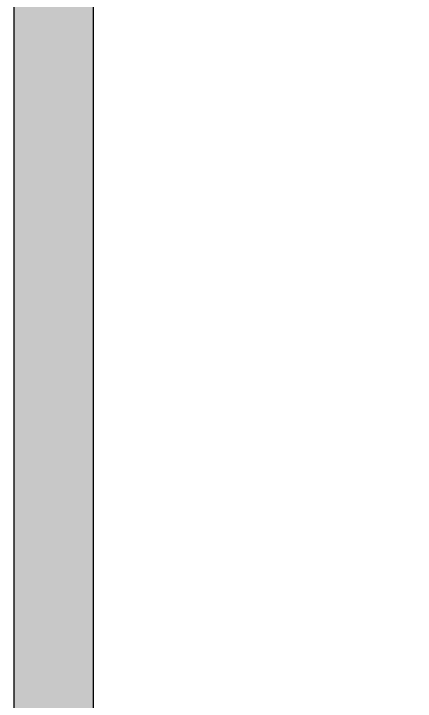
# Model space of a CAD drawing. Header units: metres. Extents: x 183920 to 188551, y 20757 to 23715.
# Drawn here: x 184171.9 to 184222.3, y 20920.4 to 21006.8 of the extents above; entities that cross this region are included whole.
import ezdxf

# ---------------------------------------------------------------- set-up
doc = ezdxf.new("R2010")
doc.units = ezdxf.units.M
doc.linetypes.add('Light Grey Page Line', pattern=[0])
doc.linetypes.add('Page Lines', pattern=[0])
doc.layers.add('Imported blocks_1', color=7, linetype='Continuous', true_color=0xc57dd9)
doc.layers.add('Title blocks & Legend', color=7, linetype='Continuous', true_color=0xf890f8)

# ---------------------------------------------------------------- blocks, each defined once
blk = doc.blocks.new('A3  Title block minimal vertical')
at = {"layer": 'Imported blocks_1', "transparency": 33554483}
blk.add_hatch(color=256, dxfattribs=at).paths.add_polyline_path([(-0.209931, -0.148302), (-0.200532, -0.139056), (-0.200532, 0.13995), (0.155061, 0.13995), (0.155061, -0.139056), (-0.200532, -0.139056), (-0.209931, -0.148302), (0.209931, -0.148302), (0.209931, 0.148302), (-0.209931, 0.148302), (-0.209931, -0.148302)], flags=0)
at = {"layer": 'Imported blocks_1', "linetype": 'Page Lines'}
blk.add_lwpolyline([(-0.209931, -0.148302), (0.209931, -0.148302), (0.209931, 0.148302), (-0.209931, 0.148302), (-0.209931, -0.148302)], close=True, dxfattribs=at)
at = {"layer": 'Imported blocks_1', "linetype": 'Light Grey Page Line'}
blk.add_lwpolyline([(-0.200532, -0.139056), (0.201692, -0.139056), (0.201692, 0.13995), (-0.200532, 0.13995), (-0.200532, -0.139056)], close=True, dxfattribs=at)

msp = doc.modelspace()

# ---------------------------------------------------------------- block references
at = {"layer": 'Title blocks & Legend', "xscale": 1061.084303660721, "yscale": 1062.975773071686}
msp.add_blockref('A3  Title block minimal vertical', (184394.627, 20914.719), dxfattribs=at)

doc.saveas('drawing.dxf')
